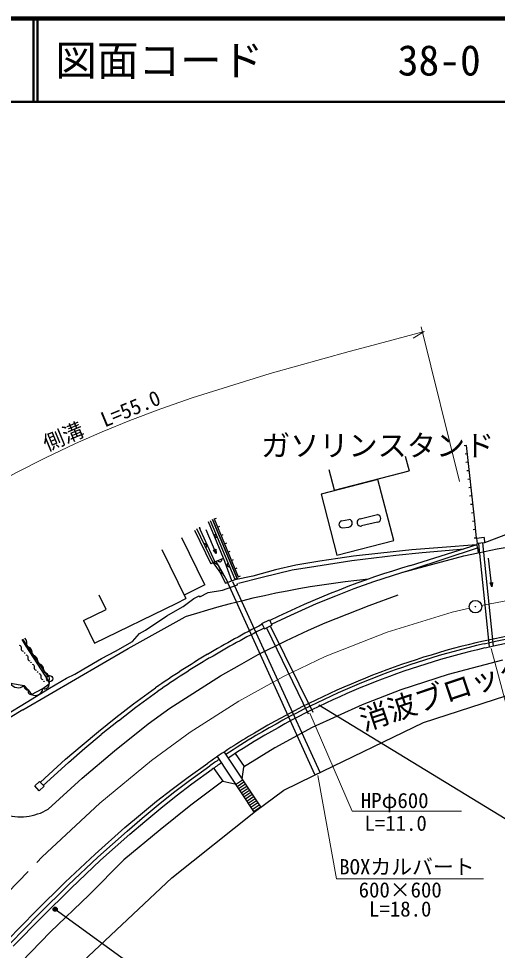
# Model space of a CAD drawing. Units: millimetres, scale not verified. Extents: x 40000 to 680000, y 20000 to 380000.
# Drawn here: x 115982 to 173490, y 268140 to 380000 of the extents above; entities that cross this region are included whole.
import ezdxf
from ezdxf.enums import TextEntityAlignment as Align

# ---------------------------------------------------------------- set-up
doc = ezdxf.new("R2010")
doc.units = ezdxf.units.MM
doc.header["$LTSCALE"] = 1000
doc.linetypes.add('CHAIN', pattern=[18.5, 12, -1.5, 3.5, -1.5])
for name, color, linetype, lineweight in [('M-BGD', 7, 'Continuous', 25), ('M-BGD-EXST', 7, 'Continuous', 25), ('M-BMK', 2, 'CHAIN', 13), ('M-BMK-SRVR', 3, 'Continuous', 25), ('M-STR-HTXT', 7, 'Continuous', 13), ('M-STR-STRC', 7, 'Continuous', 25), ('M-TTL', 2, 'Continuous', 140), ('M-TTL-LINE', 7, 'Continuous', 50)]:
    doc.layers.add(name, color=color, linetype=linetype, lineweight=lineweight)
doc.layers.add('M-TTL-TXT', color=7, linetype='Continuous')
doc.styles.add('ＭＳ ゴシック', font='')
doc.styles.get('ＭＳ ゴシック').set_extended_font_data('MS Gothic')

msp = doc.modelspace()

# ---------------------------------------------------------------- linework, layer by layer
at = {"layer": 'M-BGD'}
for p, q in [((169797, 328762), (169499, 328730)), ((169908, 327751), (169609, 327719)), ((170786, 319697), (169797, 328762)), ((162425, 327453), (162879, 325694)), ((170018, 326741), (169720, 326708)), ((153922, 323378), (153288, 325831)), ((153922, 323378), (162879, 325694)), ((170128, 325730), (169830, 325697)), ((159150, 324685), (152307, 322907)), ((161051, 317363), (159150, 324685)), ((170238, 324719), (169940, 324686)), ((170349, 323708), (170050, 323676)), ((152307, 322907), (154208, 315586)), ((170459, 322697), (170161, 322665)), ((170569, 321687), (170271, 321654)), ((139460, 319929), (139737, 320044)), ((139460, 319929), (142362, 312971)), ((157003, 319960), (159088, 320450)), ((170679, 320676), (170381, 320643)), ((137659, 318910), (137795, 318640)), ((137720, 318945), (137795, 318640)), ((140604, 315209), (138782, 319576)), ((141981, 312670), (139036, 319726)), ((139278, 319870), (142213, 312790)), ((142213, 312790), (139278, 319870)), ((139875, 318935), (140151, 319050)), ((154785, 319696), (155662, 319881)), ((154892, 318872), (155647, 318963)), ((159073, 319533), (157172, 319096)), ((170789, 319665), (170491, 319635)), ((170991, 317641), (170786, 319697)), ((137118, 318588), (139069, 314531)), ((139339, 314661), (137377, 318742)), ((137795, 318640), (139563, 314768)), ((139723, 315784), (138509, 318627)), ((139566, 318039), (139558, 317981)), ((139558, 317981), (139563, 317918)), ((139563, 317918), (139593, 317844)), ((139593, 318104), (139566, 318039)), ((139628, 318151), (139593, 318104)), ((139593, 317844), (139635, 317797)), ((139676, 318193), (139628, 318151)), ((139635, 317797), (139682, 317762)), ((139682, 317762), (139747, 317735)), ((139747, 317735), (139805, 317727)), ((139805, 317727), (139868, 317732)), ((140289, 317941), (140566, 318057)), ((170890, 318653), (170592, 318623)), ((170991, 317641), (171887, 317731)), ((171887, 317726), (171952, 317080)), ((175645, 318480), (171952, 317080)), ((138369, 312007), (135572, 317671)), ((138312, 316935), (138250, 316927)), ((138371, 316929), (138312, 316935)), ((138437, 316906), (138371, 316929)), ((138486, 316874), (138437, 316906)), ((138530, 316828), (138486, 316874)), ((138512, 316520), (138544, 316569)), ((138565, 316756), (138530, 316828)), ((138544, 316569), (138567, 316636)), ((138573, 316694), (138565, 316756)), ((138567, 316636), (138573, 316694)), ((140704, 316947), (140981, 317063)), ((154208, 315586), (161051, 317363)), ((163072, 314353), (171070, 316854)), ((170992, 316829), (166855, 316512)), ((170991, 317641), (170692, 317612)), ((170991, 317641), (171064, 316991)), ((171952, 317080), (171064, 316991)), ((171070, 316854), (171064, 316991)), ((171108, 316467), (171070, 316854)), ((171218, 316957), (172497, 304598)), ((171691, 317066), (172996, 304655)), ((173466, 316335), (176060, 316789)), ((133200, 316263), (136073, 310366)), ((138466, 316476), (138512, 316520)), ((139398, 316189), (139656, 316299)), ((139723, 315784), (139398, 316189)), ((139443, 316186), (139627, 316265)), ((139668, 315913), (139443, 316186)), ((139488, 316184), (139598, 316231)), ((139637, 315986), (139488, 316184)), ((139532, 316181), (139569, 316197)), ((139590, 316097), (139532, 316181)), ((139569, 316197), (139590, 316097)), ((139598, 316231), (139637, 315986)), ((139627, 316265), (139668, 315913)), ((139656, 316299), (139723, 315784)), ((141119, 315953), (141395, 316069)), ((156198, 315485), (154331, 315171)), ((156018, 314930), (161299, 315593)), ((159497, 315833), (156198, 315485)), ((163233, 316231), (159497, 315833)), ((161299, 315593), (164436, 315917)), ((162006, 313505), (169453, 315514)), ((163214, 313873), (171108, 316467)), ((166855, 316512), (163233, 316231)), ((164436, 315917), (168612, 316249)), ((168612, 316249), (169456, 316349)), ((169453, 315514), (171166, 315882)), ((171108, 316467), (171166, 315882)), ((171166, 315882), (173466, 316335)), ((139339, 314661), (139069, 314531)), ((139563, 314768), (139339, 314661)), ((139339, 314661), (140138, 313532)), ((139563, 314768), (140604, 315209)), ((139700, 314819), (139563, 314768)), ((140446, 313593), (139700, 314819)), ((139922, 314915), (139964, 314867)), ((139964, 314867), (140011, 314833)), ((140011, 314833), (140077, 314807)), ((140077, 314807), (140135, 314799)), ((140135, 314799), (140198, 314805)), ((140198, 314805), (140271, 314837)), ((140271, 314837), (140319, 314879)), ((140319, 314879), (140353, 314926)), ((140353, 314926), (140379, 314992)), ((140379, 314992), (140387, 315050)), ((140387, 315050), (140381, 315113)), ((140618, 315129), (140604, 315209)), ((141576, 312513), (140618, 315129)), ((141039, 314511), (141031, 314453)), ((141031, 314453), (141035, 314390)), ((141035, 314390), (141066, 314316)), ((141066, 314576), (141039, 314511)), ((141101, 314623), (141066, 314576)), ((141148, 314665), (141101, 314623)), ((141533, 314959), (141810, 315075)), ((149281, 314394), (146838, 313844)), ((152163, 314877), (149281, 314394)), ((151678, 314282), (156018, 314930)), ((154331, 315171), (152163, 314877)), ((172842, 311783), (172427, 315225)), ((140138, 313532), (140820, 312220)), ((141097, 312327), (140446, 313593)), ((141066, 314316), (141108, 314269)), ((141108, 314269), (141155, 314234)), ((141155, 314234), (141220, 314207)), ((141220, 314207), (141278, 314199)), ((141278, 314199), (141341, 314203)), ((141948, 313965), (142225, 314081)), ((146838, 313844), (144097, 313085)), ((145249, 312953), (148831, 313828)), ((148831, 313828), (151678, 314282)), ((158662, 312412), (162006, 313505)), ((162006, 313505), (163214, 313873)), ((140820, 312220), (141981, 312670)), ((141077, 312289), (151541, 289298)), ((141663, 312440), (152155, 289537)), ((144097, 313085), (141954, 312630)), ((142213, 312790), (142028, 312713)), ((142259, 312031), (142266, 312195)), ((142362, 312971), (142639, 313087)), ((142396, 312231), (145249, 312953)), ((156306, 311567), (158662, 312412)), ((172643, 312262), (172921, 312296)), ((172842, 311783), (172643, 312262)), ((172685, 312247), (172884, 312271)), ((172825, 311922), (172685, 312247)), ((172727, 312232), (172846, 312247)), ((172815, 312001), (172727, 312232)), ((172769, 312217), (172809, 312222)), ((172801, 312120), (172769, 312217)), ((172809, 312222), (172801, 312120)), ((172846, 312247), (172815, 312001)), ((172884, 312271), (172825, 311922)), ((172921, 312296), (172842, 311783)), ((138369, 312007), (135867, 310788)), ((137763, 310599), (138745, 311111)), ((138745, 311111), (140459, 311386)), ((140459, 311386), (142259, 312031)), ((154074, 310708), (156306, 311567)), ((126502, 309058), (125666, 310768)), ((135001, 309842), (136073, 310366)), ((135742, 309414), (137044, 310379)), ((137044, 310379), (137684, 310691)), ((137684, 310691), (137763, 310599)), ((151782, 309766), (154074, 310708)), ((123788, 307731), (126502, 309058)), ((125102, 305005), (134991, 309841)), ((133803, 308314), (135369, 309207)), ((135380, 309207), (135742, 309414)), ((148693, 308395), (151782, 309766)), ((123788, 307731), (125102, 305005)), ((129152, 304385), (135974, 308193)), ((131230, 306574), (133803, 308314)), ((145209, 307381), (146104, 307827)), ((146104, 307827), (146416, 307200)), ((146370, 307284), (148693, 308395)), ((130513, 306165), (131230, 306574)), ((145209, 307381), (145521, 306754)), ((145521, 306754), (146416, 307200)), ((145741, 306847), (150775, 296548)), ((146224, 307022), (151314, 296751)), ((116876, 304644), (116408, 305448)), ((119497, 301067), (116473, 305485)), ((129672, 305223), (130513, 306165)), ((171814, 305283), (173185, 305597)), ((173185, 305597), (175482, 306077)), ((173260, 305256), (174647, 305545)), ((116042, 304781), (116174, 304737)), ((116174, 304737), (116261, 304660)), ((116261, 304660), (116301, 304552)), ((116296, 304412), (116290, 304273)), ((116290, 304273), (116331, 304164)), ((116301, 304552), (116296, 304412)), ((116505, 297006), (129152, 304385)), ((119617, 300447), (116876, 304644)), ((127620, 304056), (129672, 305223)), ((171893, 304942), (173260, 305256)), ((172005, 304455), (173367, 304767)), ((173367, 304767), (174750, 305056)), ((116331, 304164), (116417, 304088)), ((116417, 304088), (116550, 304044)), ((116836, 303628), (116964, 303585)), ((116964, 303585), (117047, 303512)), ((117047, 303512), (117086, 303408)), ((117081, 303273), (117076, 303138)), ((117086, 303408), (117081, 303273)), ((123833, 301949), (125927, 303195)), ((125927, 303195), (127620, 304056)), ((117076, 303138), (117115, 303034)), ((117115, 303034), (117198, 302960)), ((117198, 302960), (117326, 302917)), ((117602, 302517), (117735, 302472)), ((117735, 302472), (117821, 302396)), ((117821, 302396), (117862, 302288)), ((117856, 302148), (117850, 302008)), ((117862, 302288), (117856, 302148)), ((174094, 302975), (167589, 301273)), ((117850, 302008), (117891, 301900)), ((117891, 301900), (117977, 301823)), ((117977, 301823), (118110, 301779)), ((118396, 301364), (118524, 301321)), ((118524, 301321), (118608, 301247)), ((118608, 301247), (118647, 301143)), ((118641, 301008), (118636, 300873)), ((118647, 301143), (118641, 301008)), ((121722, 300816), (122735, 301306)), ((122735, 301306), (123833, 301949)), ((167589, 301273), (161911, 299417)), ((114997, 300208), (116640, 299949)), ((116640, 299949), (117144, 299420)), ((118636, 300873), (118675, 300769)), ((118675, 300769), (118758, 300695)), ((118758, 300695), (118886, 300652)), ((118901, 299576), (119649, 300144)), ((119649, 300144), (119617, 300447)), ((119688, 299601), (121722, 300816)), ((116888, 297911), (119688, 299601)), ((117144, 299420), (117535, 298841)), ((117535, 298841), (118901, 299576)), ((129763, 297722), (132433, 299660)), ((130062, 297321), (132719, 299250)), ((161911, 299417), (157243, 297614)), ((164602, 295493), (175976, 299183)), ((114526, 296447), (116888, 297911)), ((127658, 296107), (129763, 297722)), ((157243, 297614), (151225, 294894)), ((116505, 297006), (110671, 293542)), ((127966, 295714), (130062, 297321)), ((125571, 294430), (127658, 296107)), ((127966, 295714), (125889, 294044)), ((151376, 289101), (164602, 295493)), ((123624, 292782), (125571, 294430)), ((151225, 294894), (146768, 292450)), ((123948, 292401), (125889, 294044)), ((121626, 291079), (123624, 292782)), ((121956, 290704), (123948, 292401)), ((146768, 292450), (142999, 290126)), ((118604, 288321), (121626, 291079)), ((139835, 291396), (144214, 284822)), ((140667, 291950), (145046, 285376)), ((143102, 290228), (142046, 291772)), ((118941, 287951), (121956, 290704)), ((136340, 288949), (138709, 290625)), ((136497, 288525), (138944, 290286)), ((136794, 288123), (139230, 289875)), ((139443, 289985), (140510, 288455)), ((142999, 290126), (142780, 288748)), ((134411, 287507), (136340, 288949)), ((142052, 288068), (142884, 288622)), ((147828, 287380), (151376, 289101)), ((117912, 287892), (118503, 288431)), ((118451, 287301), (117912, 287892)), ((118451, 287301), (119042, 287840)), ((119042, 287840), (118503, 288431)), ((132535, 286039), (134411, 287507)), ((134589, 287076), (136497, 288525)), ((134896, 286681), (136794, 288123)), ((140514, 288459), (136656, 285570)), ((140510, 288455), (141936, 288145)), ((142218, 287818), (143050, 288372)), ((142384, 287568), (143216, 288123)), ((142550, 287319), (143383, 287873)), ((142717, 287069), (143549, 287623)), ((132734, 285600), (134589, 287076)), ((133051, 285213), (134896, 286681)), ((142883, 286819), (143715, 287374)), ((143049, 286570), (143882, 287124)), ((143216, 286320), (144048, 286874)), ((143382, 286070), (144214, 286625)), ((143548, 285820), (144381, 286375)), ((144425, 284865), (147828, 287380)), ((130620, 284454), (132535, 286039)), ((130838, 284005), (132734, 285600)), ((136656, 285570), (132983, 282604)), ((143715, 285571), (144547, 286125)), ((143881, 285321), (144713, 285875)), ((144047, 285071), (144880, 285626)), ((144214, 284822), (145046, 285376)), ((128758, 282906), (130620, 284454)), ((131160, 283623), (133051, 285213)), ((134380, 276844), (144425, 284865)), ((129004, 282456), (130838, 284005)), ((129332, 282079), (131160, 283623)), ((125156, 279699), (128758, 282906)), ((125493, 279331), (129012, 282464)), ((125831, 278962), (129332, 282079)), ((132983, 282604), (128604, 278990)), ((121589, 276333), (125156, 279699)), ((121936, 275973), (125493, 279331)), ((122283, 275614), (125831, 278962)), ((128604, 278990), (124459, 274805)), ((118045, 272834), (121589, 276333)), ((119929, 263285), (134380, 276844)), ((118399, 272481), (121936, 275973)), ((118753, 272128), (122283, 275614)), ((124459, 274805), (119765, 270340)), ((114604, 269322), (118045, 272834)), ((114963, 268974), (118399, 272481)), ((115322, 268626), (118753, 272128)), ((119765, 270340), (114755, 265138))]:
    msp.add_line(p, q, dxfattribs=at)
for centre, radius in [((171880, 317728), 0.1), ((171450, 317031), 0.1), ((116695, 303833), 28), ((117463, 302710), 27), ((118255, 301570), 28), ((119709, 300753), 375), ((119024, 300446), 27)]:
    msp.add_circle(centre, radius, dxfattribs=at)
for centre, radius, start, end in [((157073, 319515), 440, 98.43494, 283.76269), ((159026, 319992), 463, 276.66858, 81.44495), ((154876, 319286), 417, 102.56421, 272.20093), ((155599, 319422), 463, 276.67297, 81.44104), ((139306, 313789), 869, 34.41504, 87.97791), ((193338, 211979), 106750, 106.47192, 116.23633), ((139306, 313789), 869, 342.6001, 28.27942), ((139795, 312518), 1065, 27.41565, 71.44312), ((168991, 203253), 110000, 95.73926, 107.45727), ((193338, 211979), 106750, 116.77307, 120.80188), ((193338, 211979), 106250, 116.77441, 120.80188), ((116104, 305019), 856, 334.03979, 44.76855), ((116862, 303890), 754, 337.00391, 89.30298), ((193338, 211979), 95750, 102.99243, 120.80188), ((193338, 211979), 95400, 102.99243, 120.80188), ((193338, 211979), 94900, 102.99243, 120.80188), ((117552, 302839), 754, 337.00391, 89.29395), ((193331, 211990), 106750, 120.80188, 124.78235), ((193331, 211990), 106250, 120.80188, 124.78235), ((118242, 301788), 754, 337.00391, 89.29395), ((118926, 300747), 754, 337, 89.29395), ((115919, 300730), 1064, 209.6637, 312.43237), ((117066, 299856), 440, 167.48364, 279.76001), ((119082, 300111), 565, 251.06103, 3.36096), ((119528, 300282), 183, 309.72119, 62.0437), ((117534, 299267), 420, 157.93127, 270.20227), ((117962, 299695), 951, 243.69922, 352.85352), ((193331, 211990), 95750, 120.80188, 124.78235), ((193886, 212497), 95250, 121.2439, 123.81201), ((193886, 212497), 94750, 121.24622, 123.81274), ((193892, 212486), 95250, 124.41431, 125.22961), ((193892, 212486), 94750, 124.41821, 125.23267), ((116213, 290681), 6500, 251.65173, 300.73169)]:
    msp.add_arc(centre, radius, start, end, dxfattribs=at)
at = {"layer": 'M-BGD-EXST'}
msp.add_line((120373, 273082), (132136, 264564), dxfattribs=at)
for radius in [250, 150, 50]:
    msp.add_circle((120373, 273082), radius, dxfattribs=at)
at = {"layer": 'M-BMK'}
for p, q in [((171590, 309544), (179632, 311067)), ((168044, 308726), (170124, 309228)), ((160232, 306340), (168044, 308726)), ((152813, 303406), (160232, 306340)), ((147805, 301011), (152813, 303406)), ((142453, 298065), (147805, 301011)), ((136593, 294336), (142453, 298065)), ((131948, 290936), (136593, 294336)), ((125741, 285813), (131948, 290936)), ((118819, 279381), (125741, 285813)), ((105318, 265377), (118819, 279381))]:
    msp.add_line(p, q, dxfattribs=at)
at = {"layer": 'M-BMK-SRVR'}
for radius in [750, 30]:
    msp.add_circle((170853, 309404), radius, dxfattribs=at)
at = {"layer": 'M-STR-HTXT'}
for p, q in [((164710, 342431), (158582, 340808)), ((164710, 342431), (163368, 341641)), ((168948, 324444), (164347, 342995)), ((172731, 304379), (175843, 292889)), ((150951, 296624), (156057, 284843)), ((151911, 289121), (154152, 276741)), ((156057, 284843), (169188, 284843)), ((154152, 276741), (171842, 276741))]:
    msp.add_line(p, q, dxfattribs=at)
msp.add_lwpolyline([(98563, 315749), (107054, 320724), (115645, 325462), (119204, 327274), (122802, 328990), (126005, 330408), (129324, 331765), (133055, 333171), (136825, 334483), (146194, 337390), (155678, 340025), (158582, 340808)], dxfattribs=at)
at = {"layer": 'M-STR-STRC'}
for p, q in [((158084, 309561), (161581, 310824)), ((152785, 307459), (158084, 309561)), ((148074, 305320), (150799, 306568)), ((150799, 306568), (152785, 307459)), ((144764, 303665), (148074, 305320)), ((142498, 302392), (144764, 303665)), ((140211, 301095), (142498, 302392)), ((134146, 297202), (140211, 301095)), ((152032, 297602), (179537, 280833)), ((131558, 295317), (134146, 297202)), ((127480, 292115), (131558, 295317)), ((123610, 288829), (127480, 292115)), ((123610, 288829), (119535, 285094))]:
    msp.add_line(p, q, dxfattribs=at)
at = {"layer": 'M-TTL'}
msp.add_line((680000, 380000), (40000, 380000), dxfattribs=at)
at = {"layer": 'M-TTL-LINE'}
for p, q in [((117750, 380000), (117750, 370000)), ((118250, 380000), (118250, 370000)), ((40000, 370000), (680000, 370000))]:
    msp.add_line(p, q, dxfattribs=at)

# ---------------------------------------------------------------- texts
at = {"layer": 'M-BGD', "style": 'ＭＳ ゴシック'}
msp.add_text('ガソリンスタンド', height=2566, dxfattribs=at).set_placement((145105, 326701), align=Align.BOTTOM_LEFT)
msp.add_text('消波ブロック', height=2566, rotation=18.6, dxfattribs=at).set_placement((157700, 293736), align=Align.BOTTOM_LEFT)
at = {"layer": 'M-STR-HTXT', "style": 'ＭＳ ゴシック'}
msp.add_text('側溝\u3000L=55.0', height=1833, rotation=22.5, dxfattribs=at).set_placement((119600, 327526), align=Align.BOTTOM_LEFT)
for s, p in [('HPφ600', (157095, 284669)), ('L=11.0', (157530, 281942)), ('BOXカルバート', (154497, 276709)), ('600×600', (156830, 273939)), ('L=18.0', (158080, 271647))]:
    msp.add_text(s, height=1833, dxfattribs=at).set_placement(p, align=Align.BOTTOM_LEFT)
at = {"layer": 'M-TTL-TXT', "style": 'ＭＳ ゴシック'}
for s, p in [('図面コード', (120380, 375000)), ('38-0', (161521, 375000)), ('38-0', (161521, 375000))]:
    msp.add_text(s, height=3666, dxfattribs=at).set_placement(p, align=Align.MIDDLE_LEFT)

doc.saveas('drawing.dxf')
